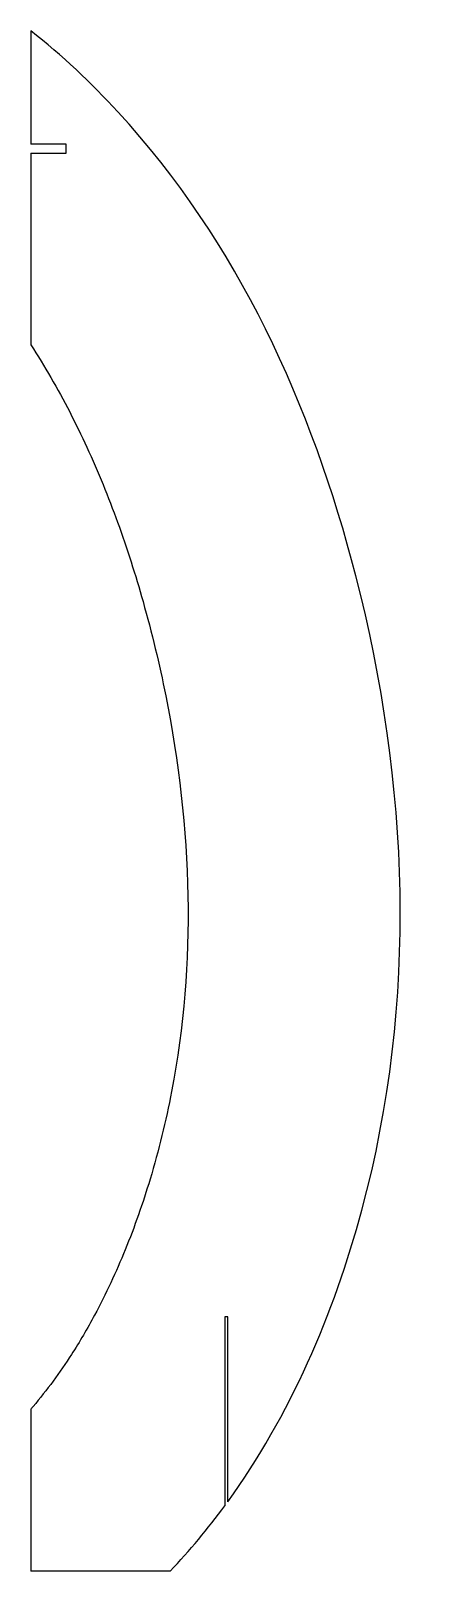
# Model space of a CAD drawing. Header units: millimetres. Extents: x 152 to 198, y -91 to 93.
import ezdxf

# ---------------------------------------------------------------- set-up
doc = ezdxf.new("R2010")
doc.units = ezdxf.units.MM
doc.header["$MEASUREMENT"] = 0
doc.layers.add('Default', color=178, linetype='Continuous', true_color=0x000000)

msp = doc.modelspace()

# ---------------------------------------------------------------- linework, layer by layer
at = {"layer": 'Default'}
for points in [[(151.67, 78.25), (155.9, 78.25), (155.9, 79.34), (151.67, 79.34)], [(175.24, -83.14), (175.24, -60.98), (174.91, -60.98), (174.91, -83.59)], [(168.34, -91.43), (151.67, -91.43)]]:
    msp.add_lwpolyline(points, dxfattribs=at)
for points, knots in [([(175.24, -83.14, -580.16), (182.68, -72.85, -580.16), (198.58, -36.1, -580.16), (196.09, 24.29, -580.16), (174.5, 71.97, -580.16), (155.4, 89.97, -580.16), (151.67, 92.91, -580.16), (151.67, 88.38, -580.16), (151.67, 83.86, -580.16), (151.67, 79.34, -580.16)], [21.65383, 21.65383, 21.65383, 21.65383, 23.136984, 26.125173, 28.582062, 29.130949, 29.130949, 29.130949, 29.665125, 29.665125, 29.665125, 29.665125]), ([(151.67, 78.25, -580.16), (151.67, 70.61, -580.16), (151.67, 62.97, -580.16), (151.67, 55.33, -580.16), (152.5, 54.04, -580.16), (154.94, 50.07, -580.16), (158.55, 43.03, -580.16), (162.21, 34.05, -580.16), (165.37, 24.11, -580.16), (168.95, 9.3, -580.16), (171.24, -10.4, -580.16), (169.71, -29.93, -580.16), (166.28, -43.98, -580.16), (163.14, -52.92, -580.16), (159.9, -59.91, -580.16), (156.22, -66.19, -580.16), (153.53, -69.87, -580.16), (151.76, -71.93, -580.16), (151.67, -72.03, -580.16), (151.67, -78.5, -580.16), (151.67, -84.96, -580.16), (151.67, -91.43, -580.16)], [12.922382, 12.922382, 12.922382, 12.922382, 13.82476, 13.82476, 13.82476, 14.005625, 14.375598, 14.757507, 15.150265, 15.606526, 16.55682, 17.482532, 17.908751, 18.261283, 18.60108, 18.816943, 19.121371, 19.137592, 19.137592, 19.137592, 19.901442, 19.901442, 19.901442, 19.901442])]:
    msp.add_open_spline(points, degree=3, knots=knots, dxfattribs=at)
msp.add_open_spline([(168.34, -91.43, -580.16), (170.69, -88.98, -580.16), (172.88, -86.35, -580.16), (174.91, -83.59, -580.16)], degree=3, dxfattribs=at)

doc.saveas('drawing.dxf')
